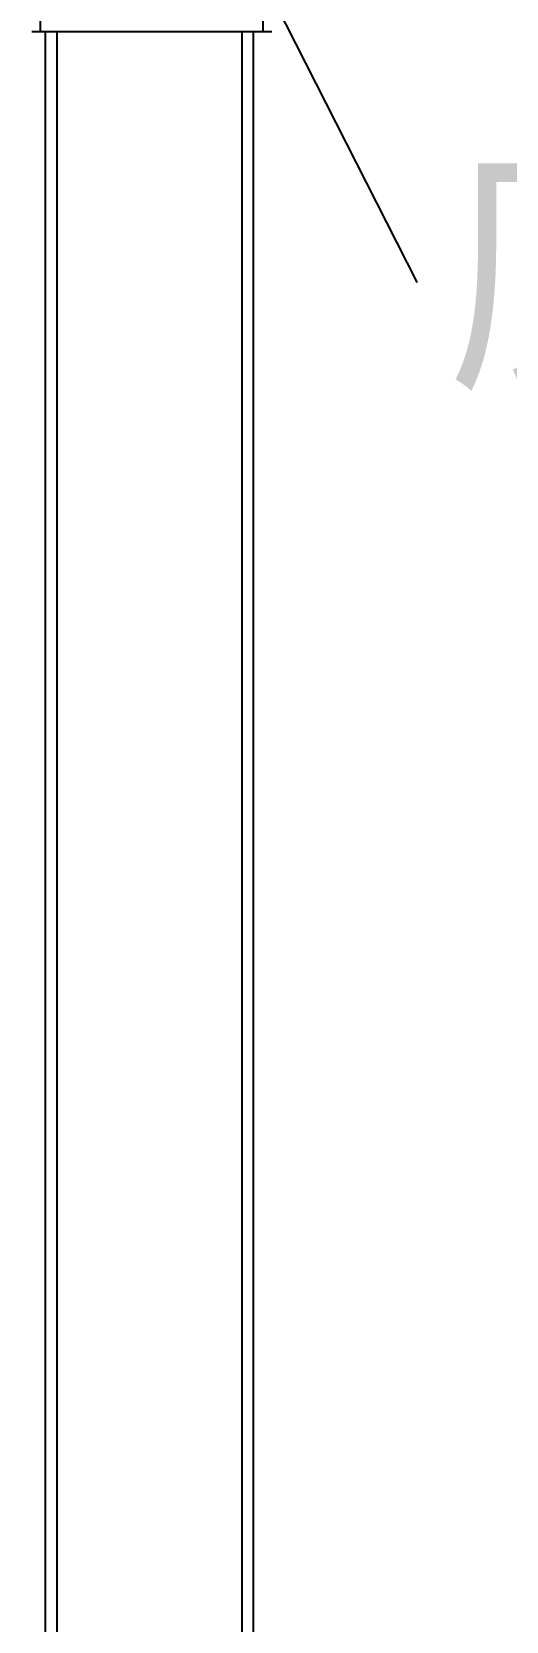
# Model space of a CAD drawing. Extents: x 69728788 to 150676229, y 20327566 to 43663798.
# Drawn here: x 75470044 to 75470511, y 20763547 to 20765112 of the extents above; entities that cross this region are included whole.
import ezdxf

# ---------------------------------------------------------------- set-up
doc = ezdxf.new("R2010")
doc.units = 0
doc.header["$LTSCALE"] = 1000
doc.header["$MEASUREMENT"] = 0
doc.layers.get('0').update_dxf_attribs({"linetype": 'CONTINUOUS'})
doc.styles.add('_TEL_DIM', font='SIMPLEX', dxfattribs={"width": 0.8, "height": 3.5, "bigfont": 'HZTXT'})

msp = doc.modelspace()

# ---------------------------------------------------------------- linework, layer by layer
at = {"color": 0, "linetype": 'Continuous'}
for p, q in [((75470052.6, 20765112.2), (75470052.6, 20765485.5)), ((75470271.9, 20765112.2), (75470271.9, 20765485.5)), ((75470280.3, 20765112.2), (75470044.2, 20765112.2)), ((75470057.3, 20765112.2), (75470057.3, 20762077)), ((75470068.7, 20765112.2), (75470068.7, 20762077)), ((75470250.8, 20765112.2), (75470250.8, 20762077)), ((75470262.2, 20765112.2), (75470262.2, 20762077))]:
    msp.add_line(p, q, dxfattribs=at)
at = {"color": 4}
msp.add_lwpolyline([(75470244.1, 20765218.4), (75470423.2, 20764865.6)], dxfattribs=at)
at = {"color": 4, "extrusion": (0, 1, 0), "elevation": 20764865.6}
msp.add_lwpolyline([(-75470423.2, 0), (-75470423.4, 0)], dxfattribs=at)

# ---------------------------------------------------------------- texts
at = {"color": 4, "insert": (75470453.6, 20764981.2), "char_height": 200, "width": 631, "attachment_point": 1, "style": '_TEL_DIM'}
msp.add_mtext('\\fￋￎￌﾣﾤ|b0|i0|c134|p2;\\W0.9000000000;\\T1.0000000000;\\o\\l底座', dxfattribs=at)

doc.saveas('drawing.dxf')
